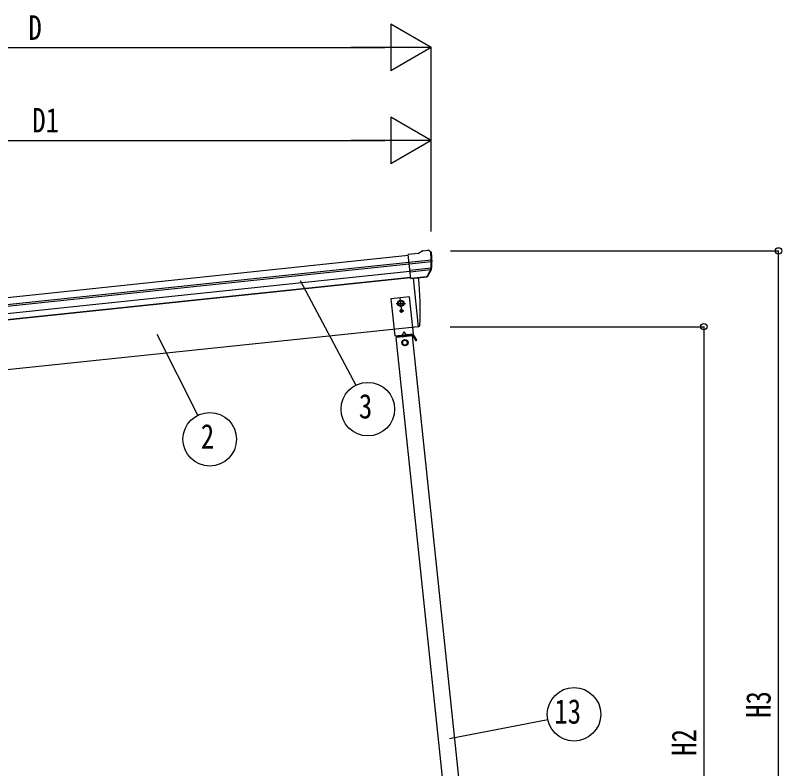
# Model space of a CAD drawing. Units: millimetres, scale not verified. Extents: x -10512 to 10512, y -7425 to 7425.
# Drawn here: x -5529 to -3468, y -2966 to -940 of the extents above; entities that cross this region are included whole.
import ezdxf
from ezdxf.enums import TextEntityAlignment as Align

# ---------------------------------------------------------------- set-up
doc = ezdxf.new("R2010")
doc.units = ezdxf.units.MM
doc.header["$LTSCALE"] = 30
for name, color, linetype in [('0-4_YKK_13', 4, 'Continuous'), ('0-5_YKK_A1', 4, 'Continuous'), ('0-6_YKK_D', 6, 'Continuous')]:
    doc.layers.add(name, color=color, linetype=linetype)
doc.styles.add('ＭＳ ゴシック', font='')
doc.styles.get('ＭＳ ゴシック').set_extended_font_data('MS Gothic')

msp = doc.modelspace()

# ---------------------------------------------------------------- linework, layer by layer
at = {"layer": '0-4_YKK_13'}
for p, q in [((-4445.74, -1580.06), (-4472.26, -1582.85)), ((-4465.47, -1647.4), (-4472.26, -1582.85)), ((-4419.42, -1571.26), (-4419.42, -1571.26)), ((-4415.75, -1572.35), (-4415.76, -1572.35)), ((-4415.75, -1572.35), (-4411.43, -1575.85)), ((-4411.43, -1575.85), (-4410.57, -1576.55)), ((-4409.18, -1580.24), (-4409.49, -1578.39)), ((-4470.1, -1603.38), (-4410.36, -1597.1)), ((-4409.88, -1602.97), (-4469.48, -1609.23)), ((-4410.72, -1619.72), (-4467.75, -1625.72)), ((-4412.11, -1624.38), (-4467.28, -1630.18)), ((-4420.67, -1640.96), (-4411.22, -1622.66)), ((-4419.62, -1641.39), (-4409.49, -1623.13)), ((-4422.12, -1642.62), (-4465.5, -1647.18)), ((-4465.47, -1647.4), (-4455.53, -1646.36)), ((-4458.9, -1646.71), (-4445.2, -1777.09)), ((-4455.53, -1646.36), (-4455.26, -1646.42)), ((-4455.26, -1646.42), (-4429.92, -1643.76)), ((-4429.92, -1643.76), (-4429.67, -1643.64)), ((-4429.67, -1643.64), (-4421.98, -1642.83)), ((-4490.43, -1729.45), (-4493.56, -1699.62)), ((-4504.5, -1714.54), (-4479.49, -1714.54)), ((-4489.91, -1740.18), (-4489.91, -1728.68)), ((-4495.66, -1734.43), (-4484.16, -1734.43)), ((-4491.14, -1734.02), (-4491.96, -1734.02)), ((-4488.68, -1734.84), (-4487.86, -1734.84)), ((-4484, -1790.65), (-4487.97, -1799.58)), ((-4484, -1790.65), (-4478.25, -1798.56)), ((-4445.2, -1777.09), (-4443.15, -1776.8)), ((-4460.71, -1801.74), (-4504.47, -1806.34)), ((-4459.85, -1798.64), (-4503.29, -1803.2)), ((-4502.98, -1806.19), (-4503.29, -1803.2)), ((-4488.56, -1804.67), (-4488.87, -1801.69)), ((-4488.61, -1804.17), (-4476.67, -1802.92)), ((-4476.62, -1803.42), (-4476.93, -1800.43)), ((-4462.2, -1801.9), (-4462.51, -1798.92)), ((-4462.25, -1801.4), (-4459.59, -1801.12)), ((-4448.89, -1813.52), (-4456.96, -1800.08)), ((-4453.6, -1810.52), (-4451.46, -1809.23))]:
    msp.add_line(p, q, dxfattribs=at)
for points in [[(-4445.74, -1580.06), (-4434.14, -1573.09), (-4434.14, -1573.09)], [(-4432.91, -1572.68), (-4432.91, -1572.68), (-4419.42, -1571.26)], [(-4491.96, -1734.02), (-4491.96, -1734.84), (-4491.14, -1734.84)], [(-4489.5, -1733.2), (-4489.5, -1732.38), (-4490.32, -1732.38), (-4490.32, -1733.2)], [(-4490.32, -1735.66), (-4490.32, -1736.48), (-4489.5, -1736.48), (-4489.5, -1735.66)], [(-4487.86, -1734.84), (-4487.86, -1734.02), (-4488.68, -1734.02)], [(-4448.89, -1813.52), (-4451.03, -1814.8), (-4459.11, -1801.36)]]:
    msp.add_lwpolyline(points, dxfattribs=at)
for points in [[(-4458.25, -1796.46), (-4468.7, -1697.01), (-4518.43, -1702.23), (-4507.97, -1801.68)], [(-4492, -1707.03), (-4498.5, -1710.78), (-4498.5, -1718.29), (-4492, -1722.04), (-4485.5, -1718.29), (-4485.5, -1710.78)], [(-4467.98, -1799.49), (-4497.82, -1802.63), (-4498.03, -1800.64), (-4468.19, -1797.5)], [(-4481.05, -1812.45), (-4487.48, -1816.32), (-4487.35, -1823.82), (-4480.78, -1827.46), (-4474.35, -1823.6), (-4474.48, -1816.09)]]:
    msp.add_lwpolyline(points, close=True, dxfattribs=at)
for centre, radius in [((-4492, -1714.54), 8.5), ((-4492, -1714.54), 7.7), ((-4492, -1714.54), 6.5), ((-4492, -1714.54), 6.5), ((-4492, -1714.54), 6.5), ((-4489.91, -1734.43), 3.75), ((-4480.92, -1819.96), 8.5), ((-4480.92, -1819.96), 7.7), ((-4480.92, -1819.96), 6.5)]:
    msp.add_circle(centre, radius, dxfattribs=at)
for centre, radius, start, end in [((-4432.59, -1575.67), 3, 96.02369, 120.97631), ((-4418.9, -1576.24), 5, 51.04426, 95.95574), ((-4602.74, -1601.89), 192.44, 1.4271, 6.57578), ((-4610.08, -1601.36), 202, 354.13916, 6), ((-4610.08, -1601.36), 200.2, 354.20009, 359.53883), ((-4365.09, -1594.99), 45.32, 182.67122, 185.64518), ((-4409.7, -1604.31), 1.35, 95.1605, 97.91927), ((-4407.09, -1602.75), 2.74, 179.02151, 184.43412), ((-4413.88, -1621.29), 3, 332.69111, 354.20009), ((-4412.12, -1621.68), 3, 331, 354.13916), ((-5339.81, -1736.88), 900, 357.63919, 5.84085), ((-4422.23, -1639.94), 2.99, 285.2717, 331.00739), ((-4491.14, -1733.2), 0.82, 270, 0), ((-4491.14, -1735.66), 0.82, 0, 90), ((-4488.68, -1733.2), 0.82, 180, 270), ((-4488.68, -1735.66), 0.82, 90, 180), ((-4443.57, -1773.83), 3, 278, 357.63919), ((-4459.53, -1801.62), 3, 31, 96), ((-4459.53, -1801.62), 0.5, 31, 96)]:
    msp.add_arc(centre, radius, start, end, dxfattribs=at)
for centre, major_axis, ratio, start_param, end_param in [((-4411.45, -1579.85), (-0.87, 5.91), 0.020485, 0.671432, 1.5691306), ((-4416.84, -1575.33), (5.88, -1.31), 0.24881, 0.460585, 0.4641038), ((-4412.46, -1578.88), (-2.34, 1.9), 0.995767, 3.9859716, 4.712389), ((-4607.77, -1623.31), (-20.92, 199.05), 0.994373, 4.7113789, 4.7277536), ((-4422.43, -1639.64), (-0.11, 3), 0.642905, 3.2459383, 4.203928), ((-4422.3, -1639.84), (1.66, -2.51), 0.997631, 5.8041905, 5.8929484), ((-4422.37, -1639.74), (3.53, -2.11), 0.650902, 5.2561448, 5.3289554), ((-4420, -1639.39), (1.08, 3.13), 0.040856, 2.1135035, 2.1416249)]:
    msp.add_ellipse(centre, major_axis=major_axis, ratio=ratio, start_param=start_param, end_param=end_param, dxfattribs=at)
at = {"layer": '0-5_YKK_A1'}
for p, q in [((-6468.13, -1794.64), (-4472.05, -1584.84)), ((-6466.15, -1813.53), (-4470.06, -1603.74)), ((-6465.72, -1817.71), (-4469.62, -1607.91)), ((-6463.62, -1837.57), (-4467.54, -1627.77)), ((-4465.78, -1644.51), (-6461.86, -1854.31)), ((-4465.67, -1645.51), (-6390.96, -1847.86)), ((-4458.9, -1646.71), (-4445.2, -1777.09)), ((-4445.2, -1777.09), (-6372.54, -1979.66)), ((-4337.22, -3397.58), (-4504.47, -1806.34)), ((-4293.46, -3392.98), (-4460.71, -1801.74))]:
    msp.add_line(p, q, dxfattribs=at)
at = {"layer": '0-6_YKK_D'}
for p, q in [((-4410.16, -1026.26), (-4518.41, -963.76)), ((-4518.41, -963.76), (-4518.41, -1088.76)), ((-6403.54, -1026.26), (-4535.16, -1026.26)), ((-4410.16, -1026.26), (-4626.66, -1026.26)), ((-4410.16, -1026.26), (-4518.41, -1088.76)), ((-4410.16, -1520.94), (-4410.16, -1025.26)), ((-4410.16, -1276.26), (-4518.41, -1213.76)), ((-4518.41, -1213.76), (-4518.41, -1338.76)), ((-6325.29, -1276.26), (-4535.16, -1276.26)), ((-4410.16, -1276.26), (-4626.66, -1276.26)), ((-4410.16, -1276.26), (-4518.41, -1338.76)), ((-4410.16, -1519.94), (-4410.16, -1275.26)), ((-4358.33, -1573.25), (-3475.31, -1573.25)), ((-3476.31, -3979.66), (-3476.31, -1573.25)), ((-4762.86, -1653.07), (-4612.96, -1934.46)), ((-4359.33, -1777.09), (-3676.11, -1777.09)), ((-3677.11, -1777.09), (-3677.11, -3979.66)), ((-5148.07, -1797.31), (-5038.19, -2015.6)), ((-4361.08, -2884.33), (-4096.94, -2833.35))]:
    msp.add_line(p, q, dxfattribs=at)
for centre, radius in [((-3476.31, -1573.25), 8.5), ((-3677.11, -1777.09), 8.5), ((-4580.74, -1998.85), 72), ((-5005.81, -2079.91), 72), ((-4026.25, -2819.7), 72)]:
    msp.add_circle(centre, radius, dxfattribs=at)

# ---------------------------------------------------------------- texts
at = {"layer": '0-6_YKK_D', "style": 'ＭＳ ゴシック', "width": 0.8}
for s, p in [('D', (-5493.35, -1025.46)), ('D1', (-5483.02, -1274.6)), ('3', (-4604.74, -2043.85)), ('2', (-5029.81, -2124.91)), ('13', (-4079.05, -2864.7))]:
    msp.add_text(s, height=65.98, dxfattribs=at).set_placement(p, align=Align.BOTTOM_LEFT)
for s, p in [('H3', (-3477.64, -2829.25)), ('H2', (-3677.91, -2931.19))]:
    msp.add_text(s, height=65.98, rotation=90, dxfattribs=at).set_placement(p, align=Align.BOTTOM_LEFT)

doc.saveas('drawing.dxf')
